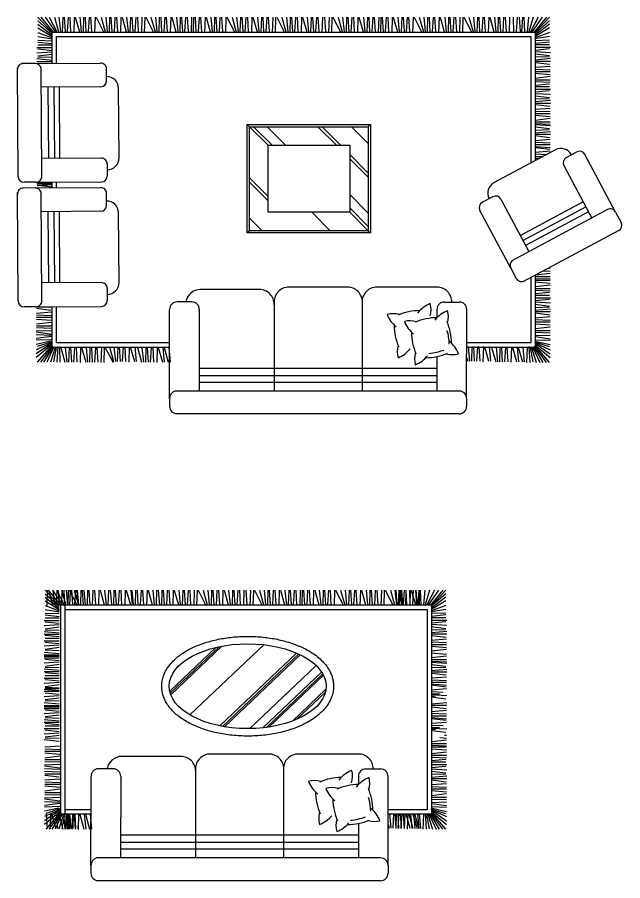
# Model space of a CAD drawing. Extents: x -42728 to 99010, y -18674 to 47645.
# Drawn here: x -24095 to -20020, y -18584 to -12769 of the extents above; entities that cross this region are included whole.
import ezdxf

# ---------------------------------------------------------------- set-up
doc = ezdxf.new("R2010")
doc.units = 0
doc.header["$LTSCALE"] = 100
doc.header["$MEASUREMENT"] = 0
doc.layers.get('0').update_dxf_attribs({"linetype": 'CONTINUOUS'})
doc.layers.add('005', color=30, linetype='CONTINUOUS')
doc.layers.add('01', color=3, linetype='CONTINUOUS')

# ---------------------------------------------------------------- blocks, each defined once
blk = doc.blocks.new('A$C10DB3E76')
at = {"color": 3}
for p, q in [((5.1, 1599.4), (0, 2330.2)), ((119.7, 2360.1), (39.7, 2359.6)), ((119.7, 2360.1), (559.8, 2362.9)), ((165.1, 1600.4), (160, 2331.2)), ((600.6, 2243.1), (600.1, 2323.1)), ((560.8, 2202.9), (160.8, 2200.4)), ((211.3, 1720.7), (207.8, 2200.7)), ((245.5, 2200.9), (249, 1720.9)), ((286.6, 1721.2), (283.1, 2201.2)), ((684.4, 1724.1), (680.9, 2195.6)), ((1562.2, 1933.7), (1547.2, 1948.7)), ((2362.2, 1933.7), (2377.2, 1948.7)), ((3621.8, 1778), (3205.9, 1555.7)), ((3695.1, 1726.3), (3765.7, 1763.9)), ((4026.7, 1359.1), (3819.8, 1747.4)), ((564.3, 1722.9), (164.3, 1720.4)), ((1562.2, 1728.2), (1563.3, 1728.2)), ((604.5, 1683.2), (605.1, 1603.2)), ((3678.6, 1672.2), (3866.7, 1319.1)), ((119.7, 1521.4), (39.7, 1520.9)), ((125.3, 1560.2), (45.3, 1559.6)), ((119.7, 1521.4), (559.8, 1524.2)), ((125.3, 1560.2), (565.3, 1562.9)), ((131, 1548.8), (233.4, 1548.8)), ((133.6, 1538.7), (236, 1544.9)), ((134.5, 1555.8), (230.7, 1555.8)), ((137.2, 1539.5), (233.4, 1530.2)), ((5.1, 760.7), (0, 1491.4)), ((165.1, 761.7), (160, 1492.5)), ((600.6, 1404.4), (600.1, 1484.4)), ((1563.3, 1233.7), (1563.3, 1478.2)), ((3201.1, 1462.6), (3130.5, 1424.9)), ((3255.2, 1446.1), (3443.3, 1093)), ((3809.2, 1427.1), (3385.8, 1201)), ((560.8, 1364.2), (160.8, 1361.7)), ((211.3, 882), (207.8, 1362)), ((245.5, 1362.2), (249, 882.2)), ((286.6, 882.5), (283.1, 1362.4)), ((684.4, 885.4), (680.9, 1356.9)), ((1562.2, 1353.2), (1563.3, 1353.2)), ((3321, 982.4), (3114, 1370.8)), ((3972.6, 1375.6), (3327.9, 1031.5)), ((3403.5, 1167.7), (3826.9, 1393.9)), ((3844.6, 1360.7), (3421.2, 1134.5)), ((4026.7, 1359.1), (4064.4, 1288.5)), ((1562.2, 1233.7), (1547.2, 1218.7)), ((2362.2, 1233.7), (2377.2, 1218.7)), ((4047.9, 1234.4), (3403.2, 890.3)), ((3321, 982.4), (3358.6, 911.8)), ((564.3, 884.2), (164.3, 881.7)), ((604.5, 844.4), (605.1, 764.4)), ((1629.4, 837.2), (1232.4, 837.3)), ((2222.5, 853.4), (1828, 853.5)), ((2824.1, 853.5), (2416.5, 853.3)), ((2321.2, 769.7), (2320.7, 153.5)), ((125.3, 721.4), (45.3, 720.9)), ((125.3, 721.4), (565.3, 724.2)), ((1024.2, 103.6), (1024.6, 703.7)), ((1174.6, 753.6), (1074.6, 753.6)), ((1224.6, 703.5), (1224.2, 153.5)), ((1728, 753.5), (1727.6, 153.4)), ((2824.6, 703.3), (2824.5, 647.5)), ((2874.6, 753.3), (2974.6, 753.2)), ((3024.2, 103.2), (3024.6, 703.2)), ((2824.4, 386), (2824.2, 153.3)), ((2824.3, 306.3), (1224.3, 306.4)), ((1224.3, 259.4), (2824.3, 259.2)), ((2824.2, 212.2), (1224.2, 212.3)), ((2974.2, 153.3), (1060.7, 153.7)), ((1024.2, 103.6), (1024.1, 51)), ((3024.2, 103.2), (3024.1, 50)), ((2974.1, 0), (1060.6, 0.4))]:
    blk.add_line(p, q, dxfattribs=at)
for points in [[(233.9, 2360.8), (233.9, 2571.5), (3485.9, 2571.5), (3485.9, 1705.4)], [(263.9, 2361), (263.9, 2541.5), (3455.9, 2541.5), (3455.9, 1689.4)], [(233.9, 1522.1), (233.9, 1560.8)], [(263.9, 1522.3), (263.9, 1561)], [(3485.9, 934.5), (3485.9, 447.4), (3024.4, 447.4)], [(3455.9, 918.5), (3455.9, 477.4), (3024.4, 477.4)], [(1024.4, 447.4), (233.9, 447.4), (233.9, 722.1)], [(1024.4, 477.4), (263.9, 477.4), (263.9, 722.3)]]:
    blk.add_lwpolyline(points, dxfattribs=at)
for points in [[(1547.2, 1218.7), (1547.2, 1948.7), (2377.2, 1948.7), (2377.2, 1218.7)], [(1687.2, 1358.7), (1687.2, 1808.7), (2237.2, 1808.7), (2237.2, 1358.7)]]:
    blk.add_lwpolyline(points, close=True, dxfattribs=at)
for centre, radius, start, end in [((40, 2319.6), 40, 90.3615, 183.75206), ((118, 2315.3), 44.9, 20.80289, 87.79235), ((560.1, 2322.9), 40, 0.35392, 90.35392), ((601, 2192.5), 80, 0.39184, 90.39184), ((560.6, 2242.9), 40, 270.35392, 0.35392), ((3659.4, 1707.4), 80, 28.08331, 118.08331), ((3784.5, 1728.6), 40, 28.04538, 118.04538), ((564.5, 1682.9), 40, 0.35392, 90.35392), ((604.4, 1723.5), 80, 270.39184, 0.39184), ((3713.9, 1691), 40, 118.04538, 208.04538), ((45.1, 1599.6), 40, 180.38815, 270.3615), ((125.1, 1600.2), 40, 270.3615, 0.38808), ((565.1, 1602.9), 40, 270.35392, 0.35392), ((40, 1480.9), 40, 90.3615, 183.75206), ((118, 1476.5), 44.9, 20.80289, 87.79235), ((560.1, 1484.2), 40, 0.35392, 90.35392), ((3245.8, 1486.4), 80, 118.08331, 208.08331), ((3219.9, 1427.3), 40, 28.04538, 118.04538), ((560.6, 1404.2), 40, 270.35392, 0.35392), ((601, 1353.7), 80, 0.39184, 90.39184), ((3149.3, 1389.6), 40, 118.04538, 208.04538), ((3991.4, 1340.3), 40, 28.05297, 118.07955), ((4029.1, 1269.7), 40, 298.07961, 28.05297), ((3361.5, 1001.7), 44.9, 138.49435, 205.48382), ((564.5, 844.2), 40, 0.35392, 90.35392), ((604.4, 884.8), 80, 270.39184, 0.39184), ((3393.9, 930.6), 40, 208.05297, 301.44352), ((1232.3, 737.3), 100, 89.98918, 170.60872), ((1629.3, 737.2), 100, 359.98918, 89.98918), ((1828, 753.5), 100, 89.98918, 179.98918), ((2222.5, 753.4), 100, 359.98918, 89.98918), ((2419.8, 753.4), 100, 89.98918, 179.98918), ((2824.1, 753.5), 100, 359.98918, 89.98918), ((45.1, 760.9), 40, 180.38815, 270.3615), ((565.1, 764.2), 40, 270.35392, 0.35392), ((1074.6, 703.6), 50, 89.95125, 179.95125), ((1174.6, 703.6), 50, 359.95125, 89.95125), ((2852.2, 555.8), 200.3, 111.21146, 142.25523), ((2629.9, 702.8), 155, 344.03175, 14.83432), ((2874.6, 703.3), 50, 89.95125, 179.95125), ((2974.6, 703.2), 50, 359.95125, 89.95125), ((2528.5, 519.3), 155, 74.03175, 104.83432), ((2675.6, 741.6), 200.3, 201.21146, 231.31209), ((2711.4, 317.3), 378, 90.43854, 113.23385), ((2827.8, 269.9), 378, 90.43854, 113.23385), ((2968.7, 508.3), 200.3, 111.21146, 142.25523), ((2746.4, 655.4), 155, 344.03175, 14.83432), ((2914, 600.8), 378, 180.43854, 203.23385), ((2645, 471.9), 155, 74.03175, 104.83432), ((2792, 694.2), 200.3, 201.21146, 231.31209), ((2544.4, 472.5), 378, 0.43854, 23.23385), ((3030.5, 553.4), 378, 180.43854, 203.23385), ((2541.4, 459), 366, 1.6564, 16.16629), ((2782.8, 331.7), 200.3, 21.21146, 51.58042), ((2712, 417.9), 155, 164.03175, 194.83432), ((2489.7, 565), 200.3, 291.21146, 320.61344), ((2828.5, 370.5), 155, 164.03175, 194.83432), ((2747, 756), 378, 270.43854, 293.23385), ((2741.3, 772.2), 366, 274.54964, 290.80836), ((2606.2, 517.6), 200.3, 291.21146, 320.61344), ((2929.9, 554), 155, 254.03175, 284.83432), ((1080.2, 101), 56.1, 110.40022, 177.38969), ((2974.2, 103.3), 50, 359.95884, 89.98541), ((1074.1, 51), 50, 179.95884, 273.34939), ((2974.1, 50), 50, 269.99294, 0.01951)]:
    blk.add_arc(centre, radius, start, end, dxfattribs=at)
at = {"layer": '005', "color": 8}
for p, q in [((137.2, 2671.2), (233.4, 2569)), ((137.2, 2646.4), (233.4, 2562.8)), ((137.2, 2624.7), (233.4, 2550.4)), ((158.9, 2671.2), (242.7, 2569)), ((186.8, 2671.2), (258.2, 2569)), ((214.8, 2671.2), (267.5, 2569)), ((248.9, 2671.2), (276.8, 2572.1)), ((279.9, 2671.2), (289.2, 2572.1)), ((304.8, 2572.1), (307.9, 2671.2)), ((323.4, 2572.1), (317.2, 2671.2)), ((342, 2671.2), (335.8, 2572.1)), ((360.6, 2572.1), (354.4, 2671.2)), ((382.3, 2671.2), (379.2, 2569)), ((389.5, 2671.2), (417.4, 2572.1)), ((420.5, 2671.2), (429.8, 2572.1)), ((445.3, 2572.1), (448.4, 2671.2)), ((463.9, 2572.1), (457.7, 2671.2)), ((482.6, 2671.2), (476.3, 2572.1)), ((501.2, 2572.1), (495, 2671.2)), ((522.9, 2671.2), (519.8, 2569)), ((529.7, 2671.2), (582.5, 2569)), ((563.9, 2671.2), (591.8, 2572.1)), ((594.9, 2671.2), (604.2, 2572.1)), ((619.7, 2572.1), (622.8, 2671.2)), ((638.4, 2572.1), (632.2, 2671.2)), ((657, 2671.2), (650.8, 2572.1)), ((675.6, 2572.1), (669.4, 2671.2)), ((697.3, 2671.2), (694.2, 2569)), ((704.4, 2671.2), (732.4, 2572.1)), ((735.5, 2671.2), (744.8, 2572.1)), ((760.3, 2572.1), (763.4, 2671.2)), ((778.9, 2572.1), (772.7, 2671.2)), ((797.5, 2671.2), (791.3, 2572.1)), ((816.2, 2572.1), (810, 2671.2)), ((837.9, 2671.2), (834.8, 2569)), ((857.6, 2671.2), (854.5, 2569)), ((864.4, 2671.2), (917.2, 2569)), ((898.5, 2671.2), (926.5, 2572.1)), ((929.6, 2671.2), (938.9, 2572.1)), ((954.4, 2572.1), (957.5, 2671.2)), ((973, 2572.1), (966.8, 2671.2)), ((991.7, 2671.2), (985.4, 2572.1)), ((1010.3, 2572.1), (1004.1, 2671.2)), ((1032, 2671.2), (1028.9, 2569)), ((1039.1, 2671.2), (1067, 2572.1)), ((1070.1, 2671.2), (1079.5, 2572.1)), ((1095, 2572.1), (1098.1, 2671.2)), ((1113.6, 2572.1), (1107.4, 2671.2)), ((1132.2, 2671.2), (1126, 2572.1)), ((1150.8, 2572.1), (1144.6, 2671.2)), ((1172.6, 2671.2), (1169.5, 2569)), ((1185.7, 2572.1), (1188.8, 2671.2)), ((1204.3, 2572.1), (1198.1, 2671.2)), ((1223, 2671.2), (1216.8, 2572.1)), ((1241.6, 2572.1), (1235.4, 2671.2)), ((1263.3, 2671.2), (1260.2, 2569)), ((1270.4, 2671.2), (1298.4, 2572.1)), ((1301.5, 2671.2), (1310.8, 2572.1)), ((1326.3, 2572.1), (1329.4, 2671.2)), ((1344.9, 2572.1), (1338.7, 2671.2)), ((1363.5, 2671.2), (1357.3, 2572.1)), ((1382.2, 2572.1), (1375.9, 2671.2)), ((1403.9, 2671.2), (1400.8, 2569)), ((1410.7, 2671.2), (1463.5, 2569)), ((1444.9, 2671.2), (1472.8, 2572.1)), ((1475.9, 2671.2), (1485.2, 2572.1)), ((1500.7, 2572.1), (1503.8, 2671.2)), ((1519.3, 2572.1), (1513.1, 2671.2)), ((1538, 2671.2), (1531.7, 2572.1)), ((1556.6, 2572.1), (1550.4, 2671.2)), ((1578.3, 2671.2), (1575.2, 2569)), ((1585.4, 2671.2), (1613.3, 2572.1)), ((1616.4, 2671.2), (1625.8, 2572.1)), ((1641.3, 2572.1), (1644.4, 2671.2)), ((1659.9, 2572.1), (1653.7, 2671.2)), ((1678.5, 2671.2), (1672.3, 2572.1)), ((1697.1, 2572.1), (1690.9, 2671.2)), ((1718.9, 2671.2), (1715.8, 2569)), ((1738.5, 2671.2), (1735.4, 2569)), ((1745.4, 2671.2), (1798.1, 2569)), ((1779.5, 2671.2), (1807.5, 2572.1)), ((1810.6, 2671.2), (1819.9, 2572.1)), ((1835.4, 2572.1), (1838.5, 2671.2)), ((1854, 2572.1), (1847.8, 2671.2)), ((1872.6, 2671.2), (1866.4, 2572.1)), ((1891.2, 2572.1), (1885, 2671.2)), ((1913, 2671.2), (1909.9, 2569)), ((1920.1, 2671.2), (1948, 2572.1)), ((1951.1, 2671.2), (1960.4, 2572.1)), ((1975.9, 2572.1), (1979, 2671.2)), ((1994.6, 2572.1), (1988.4, 2671.2)), ((2013.2, 2671.2), (2007, 2572.1)), ((2031.8, 2572.1), (2025.6, 2671.2)), ((2053.5, 2671.2), (2050.4, 2569)), ((2076.1, 2572.1), (2069.9, 2671.2)), ((2097.8, 2671.2), (2094.7, 2569)), ((2117.5, 2671.2), (2114.4, 2569)), ((2124.4, 2671.2), (2177.1, 2569)), ((2158.5, 2671.2), (2186.4, 2572.1)), ((2189.5, 2671.2), (2198.8, 2572.1)), ((2214.4, 2572.1), (2217.5, 2671.2)), ((2233, 2572.1), (2226.8, 2671.2)), ((2251.6, 2671.2), (2245.4, 2572.1)), ((2270.2, 2572.1), (2264, 2671.2)), ((2291.9, 2671.2), (2288.8, 2569)), ((2299, 2671.2), (2327, 2572.1)), ((2330.1, 2671.2), (2339.4, 2572.1)), ((2354.9, 2572.1), (2358, 2671.2)), ((2373.5, 2572.1), (2367.3, 2671.2)), ((2392.2, 2671.2), (2385.9, 2572.1)), ((2410.8, 2572.1), (2404.6, 2671.2)), ((2432.5, 2671.2), (2429.4, 2569)), ((2445.7, 2572.1), (2448.8, 2671.2)), ((2464.3, 2572.1), (2458.1, 2671.2)), ((2482.9, 2671.2), (2476.7, 2572.1)), ((2501.5, 2572.1), (2495.3, 2671.2)), ((2523.3, 2671.2), (2520.2, 2569)), ((2530.4, 2671.2), (2558.3, 2572.1)), ((2561.4, 2671.2), (2570.7, 2572.1)), ((2586.2, 2572.1), (2589.3, 2671.2)), ((2604.9, 2572.1), (2598.6, 2671.2)), ((2623.5, 2671.2), (2617.3, 2572.1)), ((2642.1, 2572.1), (2635.9, 2671.2)), ((2663.8, 2671.2), (2660.7, 2569)), ((2670.7, 2671.2), (2723.4, 2569)), ((2704.8, 2671.2), (2732.7, 2572.1)), ((2735.8, 2671.2), (2745.1, 2572.1)), ((2760.7, 2572.1), (2763.8, 2671.2)), ((2779.3, 2572.1), (2773.1, 2671.2)), ((2797.9, 2671.2), (2791.7, 2572.1)), ((2816.5, 2572.1), (2810.3, 2671.2)), ((2838.2, 2671.2), (2835.1, 2569)), ((2845.4, 2671.2), (2873.3, 2572.1)), ((2876.4, 2671.2), (2885.7, 2572.1)), ((2901.2, 2572.1), (2904.3, 2671.2)), ((2919.8, 2572.1), (2913.6, 2671.2)), ((2938.5, 2671.2), (2932.2, 2572.1)), ((2957.1, 2572.1), (2950.9, 2671.2)), ((2978.8, 2671.2), (2975.7, 2569)), ((2998.5, 2671.2), (2995.4, 2569)), ((3005.3, 2671.2), (3058.1, 2569)), ((3039.5, 2671.2), (3067.4, 2572.1)), ((3070.5, 2671.2), (3079.8, 2572.1)), ((3095.3, 2572.1), (3098.4, 2671.2)), ((3113.9, 2572.1), (3107.7, 2671.2)), ((3132.6, 2671.2), (3126.4, 2572.1)), ((3151.2, 2572.1), (3145, 2671.2)), ((3172.9, 2671.2), (3169.8, 2569)), ((3180, 2671.2), (3208, 2572.1)), ((3211.1, 2671.2), (3220.4, 2572.1)), ((3235.9, 2572.1), (3239, 2671.2)), ((3254.5, 2572.1), (3248.3, 2671.2)), ((3273.1, 2671.2), (3266.9, 2572.1)), ((3291.7, 2572.1), (3285.5, 2671.2)), ((3313.5, 2671.2), (3310.4, 2569)), ((3337.4, 2671.2), (3340.5, 2569)), ((3359.2, 2572.1), (3365.4, 2671.2)), ((3377.8, 2671.2), (3384, 2572.1)), ((3396.4, 2572.1), (3402.6, 2671.2)), ((3415, 2572.1), (3411.9, 2671.2)), ((3439.8, 2671.2), (3430.5, 2572.1)), ((3470.9, 2671.2), (3443, 2572.1)), ((3505, 2671.2), (3452.3, 2569)), ((3533, 2671.2), (3461.6, 2569)), ((3560.9, 2671.2), (3477.1, 2569)), ((3582.6, 2671.2), (3486.4, 2569)), ((3582.6, 2646.4), (3486.4, 2562.8)), ((3582.6, 2624.7), (3486.4, 2550.4)), ((137.2, 2600), (233.4, 2541.1)), ((137.2, 2569), (233.4, 2531.8)), ((3582.6, 2600), (3486.4, 2541.1)), ((3582.6, 2569), (3486.4, 2531.8)), ((137.2, 2541.1), (233.4, 2525.6)), ((137.2, 2516.3), (233.4, 2513.2)), ((137.2, 2503.9), (233.4, 2494.6)), ((3582.6, 2541.1), (3486.4, 2525.6)), ((3582.6, 2516.3), (3486.4, 2513.2)), ((3582.6, 2503.9), (3486.4, 2494.6)), ((131, 2466.8), (233.4, 2466.8)), ((137.2, 2485.4), (233.4, 2485.4)), ((137.2, 2457.5), (233.4, 2448.2)), ((3582.6, 2485.4), (3486.4, 2485.4)), ((3588.8, 2466.8), (3486.4, 2466.8)), ((3582.6, 2457.5), (3486.4, 2448.2)), ((131, 2432.7), (233.4, 2438.9)), ((131, 2392.4), (233.4, 2383.1)), ((137.2, 2411), (233.4, 2423.4)), ((137.2, 2404.8), (233.4, 2401.7)), ((3588.8, 2432.7), (3486.4, 2438.9)), ((3582.6, 2411), (3486.4, 2423.4)), ((3582.6, 2404.8), (3486.4, 2401.7)), ((3588.8, 2392.4), (3486.4, 2383.1)), ((131, 2373.8), (233.4, 2373.8)), ((3588.8, 2373.8), (3486.4, 2373.8)), ((3486.4, 2366.6), (3583.4, 2354.5)), ((3486.4, 2334.3), (3587.4, 2342.4)), ((3486.4, 2322.2), (3587.4, 2318.2)), ((3486.4, 2306.1), (3587.4, 2306.1)), ((3486.4, 2294), (3587.4, 2285.9)), ((3486.4, 2261.7), (3587.4, 2273.8)), ((3486.4, 2249.6), (3587.4, 2249.6)), ((3486.4, 2237.5), (3587.4, 2233.4)), ((3582.6, 2221.5), (3486.4, 2212.2)), ((3582.6, 2202.9), (3486.4, 2202.9)), ((3588.8, 2184.3), (3486.4, 2184.3)), ((3582.6, 2175), (3486.4, 2165.7)), ((3588.8, 2150.2), (3486.4, 2156.4)), ((3582.6, 2128.5), (3486.4, 2140.9)), ((3582.6, 2122.3), (3486.4, 2119.2)), ((3588.8, 2110), (3486.4, 2100.7)), ((3588.8, 2091.4), (3486.4, 2091.4)), ((3486.4, 2084.1), (3583.4, 2072)), ((3486.4, 2051.8), (3587.4, 2059.9)), ((3486.4, 2039.7), (3587.4, 2035.7)), ((3486.4, 2023.6), (3587.4, 2023.6)), ((3486.4, 2011.5), (3587.4, 2003.4)), ((3486.4, 1979.2), (3587.4, 1991.3)), ((1562.2, 1933.7), (1687.2, 1808.7)), ((1590.4, 1933.7), (1715.4, 1808.7)), ((1680.5, 1933.7), (1805.5, 1808.7)), ((2022.3, 1933.7), (2147.3, 1808.7)), ((2050.6, 1933.7), (2175.6, 1808.7)), ((2249.9, 1933.7), (2362.2, 1821.4)), ((3486.4, 1967.1), (3587.4, 1967.1)), ((3486.4, 1955), (3587.4, 1950.9)), ((3588.8, 1940.4), (3486.4, 1946.6)), ((3582.6, 1918.7), (3486.4, 1931.1)), ((3582.6, 1912.5), (3486.4, 1909.4)), ((3588.8, 1900.1), (3486.4, 1890.8)), ((3588.8, 1881.5), (3486.4, 1881.5)), ((3486.4, 1874.3), (3583.4, 1862.2)), ((3486.4, 1842), (3587.4, 1850.1)), ((3486.4, 1829.9), (3587.4, 1825.9)), ((3486.4, 1813.7), (3587.4, 1813.7)), ((2237.2, 1747.1), (2362.2, 1622.1)), ((3486.4, 1801.6), (3587.4, 1793.6)), ((3486.4, 1794.9), (3583.4, 1782.8)), ((3486.4, 1762.6), (3587.4, 1770.7)), ((3486.4, 1750.5), (3564.5, 1747.4)), ((2237.2, 1718.8), (2362.2, 1593.8)), ((3486.4, 1734.4), (3540.1, 1734.4)), ((3486.4, 1722.3), (3513.4, 1720.1)), ((1562.2, 1589), (1687.2, 1464)), ((1562.2, 1560.8), (1687.2, 1435.8)), ((2237.2, 1477), (2362.2, 1352)), ((1981.2, 1358.7), (2106.2, 1233.7)), ((2237.2, 1387), (2362.2, 1262)), ((2237.2, 1358.7), (2362.2, 1233.7)), ((1562.2, 1319), (1647.4, 1233.7)), ((3490.9, 937.2), (3587.4, 948.7)), ((3542.1, 964.4), (3587.4, 960.8)), ((3573.1, 981), (3587.4, 981)), ((3486.4, 924.5), (3587.4, 924.5)), ((3486.4, 912.4), (3587.4, 908.4)), ((3486.4, 901.3), (3587.4, 901.3)), ((3486.4, 889.2), (3587.4, 881.1)), ((3486.4, 856.9), (3587.4, 869)), ((3486.4, 844.8), (3587.4, 844.8)), ((3486.4, 832.7), (3587.4, 828.7)), ((3582.6, 816.7), (3486.4, 807.4)), ((3582.6, 798.1), (3486.4, 798.1)), ((3588.8, 779.5), (3486.4, 779.5)), ((3582.6, 770.2), (3486.4, 760.9)), ((128.4, 710.8), (225.5, 698.7)), ((230.9, 718), (128.5, 718)), ((3588.8, 745.5), (3486.4, 751.7)), ((3582.6, 723.8), (3486.4, 736.2)), ((3582.6, 717.6), (3486.4, 714.5)), ((3588.8, 705.2), (3486.4, 695.9)), ((128.4, 678.5), (229.5, 686.6)), ((128.4, 666.4), (229.5, 662.4)), ((128.4, 650.3), (229.5, 650.3)), ((3588.8, 686.6), (3486.4, 686.6)), ((3486.4, 679.4), (3583.4, 667.2)), ((3486.4, 647.1), (3587.4, 655.1)), ((128.4, 638.2), (229.5, 630.1)), ((128.4, 605.9), (229.5, 618)), ((128.4, 593.8), (229.5, 593.8)), ((128.4, 581.7), (229.5, 577.6)), ((3486.4, 635), (3587.4, 630.9)), ((3486.4, 618.8), (3587.4, 618.8)), ((3486.4, 606.7), (3587.4, 598.6)), ((3486.4, 574.4), (3587.4, 586.5)), ((126.6, 558.9), (229.4, 562.4)), ((126.6, 551.8), (229.4, 537.6)), ((229.6, 527.8), (126.8, 531.3)), ((3484.5, 527.4), (3587.3, 531)), ((3486.4, 562.3), (3587.4, 562.3)), ((3486.4, 550.2), (3587.4, 546.2)), ((229.6, 520.7), (126.8, 506.6)), ((229.6, 499.5), (126.8, 496)), ((222.5, 488.9), (126.8, 467.7)), ((229.6, 478.3), (126.8, 432.3)), ((229.6, 474.7), (126.8, 404)), ((233.1, 485.4), (133.9, 453.5)), ((3480.9, 485), (3580.2, 453.2)), ((3484.5, 520.4), (3587.3, 506.2)), ((3484.5, 499.1), (3587.3, 495.6)), ((3484.5, 477.9), (3587.3, 431.9)), ((3484.5, 474.4), (3587.3, 403.6)), ((3491.6, 488.5), (3587.3, 467.3)), ((229.6, 464.1), (126.8, 379.2)), ((229.6, 457.1), (133.9, 347.4)), ((229.6, 446.5), (155.1, 347.4)), ((240.2, 453.5), (176.4, 347.4)), ((243.7, 446.5), (197.7, 347.4)), ((254.4, 446.5), (222.5, 347.4)), ((261.5, 446.5), (243.7, 350.9)), ((272.1, 453.5), (265, 347.4)), ((282.7, 446.5), (286.3, 347.4)), ((291.5, 447.3), (319.4, 348.2)), ((322.5, 447.3), (331.9, 348.2)), ((347.4, 348.2), (350.5, 447.3)), ((366, 348.2), (359.8, 447.3)), ((384.6, 447.3), (378.4, 348.2)), ((403.2, 348.2), (397, 447.3)), ((425, 447.3), (421.9, 345.1)), ((432.1, 447.3), (460, 348.2)), ((463.1, 447.3), (472.4, 348.2)), ((487.9, 348.2), (491, 447.3)), ((506.6, 348.2), (500.3, 447.3)), ((525.2, 447.3), (519, 348.2)), ((543.8, 348.2), (537.6, 447.3)), ((565.5, 447.3), (562.4, 345.1)), ((585.2, 447.3), (582.1, 345.1)), ((592, 447.3), (644.8, 345.1)), ((619.1, 450.8), (647, 351.7)), ((650.1, 450.8), (659.4, 351.7)), ((674.9, 351.7), (678, 450.8)), ((693.5, 351.7), (687.3, 450.8)), ((712.2, 450.8), (706, 351.7)), ((730.8, 351.7), (724.6, 450.8)), ((752.5, 450.8), (749.4, 348.6)), ((759.6, 450.8), (787.6, 351.7)), ((790.7, 450.8), (800, 351.7)), ((807.8, 447.3), (835.7, 348.2)), ((838.8, 447.3), (848.2, 348.2)), ((863.7, 348.2), (866.8, 447.3)), ((882.3, 348.2), (876.1, 447.3)), ((900.9, 447.3), (894.7, 348.2)), ((919.5, 348.2), (913.3, 447.3)), ((941.3, 447.3), (938.2, 345.1)), ((948.4, 447.3), (976.3, 348.2)), ((979.4, 447.3), (988.7, 348.2)), ((987.5, 447.3), (1015.5, 348.2)), ((1018.6, 447.3), (1027.9, 348.2)), ((3034.3, 453.5), (3043.6, 354.4)), ((3059.1, 354.4), (3062.2, 453.5)), ((3077.7, 354.4), (3071.5, 453.5)), ((3096.3, 453.5), (3090.1, 354.4)), ((3115, 354.4), (3108.7, 453.5)), ((3136.7, 453.5), (3133.6, 351.3)), ((3143.8, 453.5), (3171.7, 354.4)), ((3174.8, 453.5), (3184.1, 354.4)), ((3192, 450), (3219.9, 350.8)), ((3223, 450), (3232.3, 350.8)), ((3247.8, 350.8), (3250.9, 450)), ((3266.5, 350.8), (3260.3, 450)), ((3285.1, 450), (3278.9, 350.8)), ((3303.7, 350.8), (3297.5, 450)), ((3325.4, 450), (3322.3, 347.7)), ((3332.5, 450), (3360.5, 350.8)), ((3363.6, 450), (3372.9, 350.8)), ((3371.7, 450), (3399.6, 350.8)), ((3402.7, 450), (3412.1, 350.8)), ((3431.3, 446.1), (3427.8, 347)), ((3442, 453.2), (3449.1, 347)), ((3452.6, 446.1), (3470.3, 350.6)), ((3459.7, 446.1), (3491.6, 347)), ((3470.3, 446.1), (3516.4, 347)), ((3473.9, 453.2), (3537.7, 347)), ((3484.5, 463.8), (3587.3, 378.9)), ((3484.5, 456.7), (3580.2, 347)), ((3484.5, 446.1), (3558.9, 347)), ((3024.3, 378.6), (3031.2, 354.4))]:
    blk.add_line(p, q, dxfattribs=at)
blk.add_lwpolyline([(1562.2, 1233.7), (1562.2, 1933.7), (2362.2, 1933.7), (2362.2, 1233.7)], close=True, dxfattribs=at)
blk.add_arc((125.1, 761.4), 40, 270.3615, 0.38808, dxfattribs=at)
blk = doc.blocks.new('A$C08225D25')
at = {"layer": '01', "color": 8}
for p, q in [((6.2, 1957), (102.4, 1854.8)), ((6.2, 1932.2), (102.4, 1848.6)), ((21.6, 1957), (18.5, 1854.8)), ((27.9, 1957), (111.7, 1854.8)), ((28.7, 1957), (56.7, 1857.9)), ((55.9, 1957), (127.2, 1854.8)), ((59.8, 1957), (69.1, 1857.9)), ((83.8, 1957), (136.6, 1854.8)), ((84.6, 1857.9), (87.7, 1957)), ((103.2, 1857.9), (97, 1957)), ((121.8, 1957), (115.6, 1857.9)), ((117.9, 1957), (145.9, 1857.9)), ((140.5, 1857.9), (134.3, 1957)), ((149, 1957), (158.3, 1857.9)), ((162.2, 1957), (159.1, 1854.8)), ((169, 1957), (221.8, 1854.8)), ((173.8, 1857.9), (176.9, 1957)), ((192.4, 1857.9), (186.2, 1957)), ((203.2, 1957), (231.1, 1857.9)), ((211, 1957), (204.8, 1857.9)), ((222, 1957), (231.3, 1857.9)), ((229.7, 1857.9), (223.5, 1957)), ((246.8, 1857.9), (249.9, 1957)), ((265.5, 1857.9), (259.2, 1957)), ((267, 1957), (276.3, 1857.9)), ((291.8, 1857.9), (294.9, 1957)), ((310.5, 1857.9), (304.3, 1957)), ((329.1, 1957), (322.9, 1857.9)), ((347.7, 1857.9), (341.5, 1957)), ((369.4, 1957), (366.3, 1854.8)), ((376.5, 1957), (404.5, 1857.9)), ((407.6, 1957), (416.9, 1857.9)), ((432.4, 1857.9), (435.5, 1957)), ((443.7, 1957), (453, 1857.9)), ((468.6, 1857.9), (471.7, 1957)), ((487.2, 1857.9), (481, 1957)), ((505.8, 1957), (499.6, 1857.9)), ((524.4, 1857.9), (518.2, 1957)), ((546.1, 1957), (543, 1854.8)), ((553.3, 1957), (581.2, 1857.9)), ((584.3, 1957), (593.6, 1857.9)), ((590.4, 1957), (599.7, 1857.9)), ((615.3, 1857.9), (618.4, 1957)), ((633.9, 1857.9), (627.7, 1957)), ((652.5, 1957), (646.3, 1857.9)), ((671.1, 1857.9), (664.9, 1957)), ((692.8, 1957), (689.7, 1854.8)), ((700, 1957), (727.9, 1857.9)), ((731, 1957), (740.3, 1857.9)), ((755.8, 1857.9), (758.9, 1957)), ((767.1, 1957), (776.5, 1857.9)), ((792, 1857.9), (795.1, 1957)), ((810.6, 1857.9), (804.4, 1957)), ((829.2, 1957), (823, 1857.9)), ((847.8, 1857.9), (841.6, 1957)), ((869.6, 1957), (866.5, 1854.8)), ((876.7, 1957), (904.6, 1857.9)), ((907.7, 1957), (917, 1857.9)), ((932.5, 1857.9), (935.6, 1957)), ((951.2, 1857.9), (944.9, 1957)), ((969.8, 1957), (963.6, 1857.9)), ((988.4, 1857.9), (982.2, 1957)), ((1010.1, 1957), (1007, 1854.8)), ((1029.8, 1957), (1026.7, 1854.8)), ((1036.6, 1957), (1089.4, 1854.8)), ((1070.8, 1957), (1098.7, 1857.9)), ((1101.8, 1957), (1111.1, 1857.9)), ((1126.6, 1857.9), (1129.8, 1957)), ((1145.3, 1857.9), (1139.1, 1957)), ((1163.9, 1957), (1157.7, 1857.9)), ((1182.5, 1857.9), (1176.3, 1957)), ((1204.2, 1957), (1201.1, 1854.8)), ((1211.3, 1957), (1239.3, 1857.9)), ((1242.4, 1957), (1251.7, 1857.9)), ((1267.2, 1857.9), (1270.3, 1957)), ((1285.8, 1857.9), (1279.6, 1957)), ((1304.4, 1957), (1298.2, 1857.9)), ((1323.1, 1857.9), (1316.9, 1957)), ((1344.8, 1957), (1341.7, 1854.8)), ((1367.4, 1857.9), (1361.2, 1957)), ((1389.1, 1957), (1386, 1854.8)), ((1408.8, 1957), (1405.7, 1854.8)), ((1415.6, 1957), (1468.4, 1854.8)), ((1449.8, 1957), (1477.7, 1857.9)), ((1480.8, 1957), (1490.1, 1857.9)), ((1505.6, 1857.9), (1508.7, 1957)), ((1524.2, 1857.9), (1518, 1957)), ((1542.9, 1957), (1536.6, 1857.9)), ((1561.5, 1857.9), (1555.3, 1957)), ((1583.2, 1957), (1580.1, 1854.8)), ((1590.3, 1957), (1618.2, 1857.9)), ((1621.3, 1957), (1630.7, 1857.9)), ((1646.2, 1857.9), (1649.3, 1957)), ((1664.8, 1857.9), (1658.6, 1957)), ((1683.4, 1957), (1677.2, 1857.9)), ((1702, 1857.9), (1695.8, 1957)), ((1723.8, 1957), (1720.7, 1854.8)), ((1736.9, 1857.9), (1740, 1957)), ((1755.6, 1857.9), (1749.3, 1957)), ((1774.2, 1957), (1768, 1857.9)), ((1792.8, 1857.9), (1786.6, 1957)), ((1814.5, 1957), (1811.4, 1854.8)), ((1821.6, 1957), (1849.6, 1857.9)), ((1852.7, 1957), (1862, 1857.9)), ((1877.5, 1857.9), (1880.6, 1957)), ((1896.1, 1857.9), (1889.9, 1957)), ((1914.7, 1957), (1908.5, 1857.9)), ((1933.4, 1857.9), (1927.1, 1957)), ((1955.1, 1957), (1952, 1854.8)), ((1961.9, 1957), (2014.7, 1854.8)), ((1996.1, 1957), (2024, 1857.9)), ((2027.1, 1957), (2036.4, 1857.9)), ((2051.9, 1857.9), (2055, 1957)), ((2070.5, 1857.9), (2064.3, 1957)), ((2089.2, 1957), (2083, 1857.9)), ((2107.8, 1857.9), (2101.6, 1957)), ((2129.5, 1957), (2126.4, 1854.8)), ((2136.6, 1957), (2164.5, 1857.9)), ((2167.6, 1957), (2177, 1857.9)), ((2192.5, 1857.9), (2195.6, 1957)), ((2211.1, 1857.9), (2204.9, 1957)), ((2229.7, 1957), (2223.5, 1857.9)), ((2248.3, 1857.9), (2242.1, 1957)), ((2270.1, 1957), (2267, 1854.8)), ((2289.8, 1957), (2286.6, 1854.8)), ((2296.6, 1957), (2349.3, 1854.8)), ((2330.7, 1957), (2358.7, 1857.9)), ((2361.8, 1957), (2371.1, 1857.9)), ((2376.8, 1857.9), (2370.6, 1957)), ((2386.6, 1857.9), (2389.7, 1957)), ((2395.5, 1957), (2389.2, 1857.9)), ((2405.2, 1857.9), (2399, 1957)), ((2414.1, 1857.9), (2407.9, 1957)), ((2423.8, 1957), (2417.6, 1857.9)), ((2435.8, 1957), (2432.7, 1854.8)), ((2442.5, 1857.9), (2436.2, 1957)), ((2459.8, 1957), (2462.9, 1854.8)), ((2464.2, 1957), (2461.1, 1854.8)), ((2471.3, 1957), (2499.2, 1857.9)), ((2481.5, 1857.9), (2487.7, 1957)), ((2500.1, 1957), (2506.3, 1857.9)), ((2502.3, 1957), (2511.6, 1857.9)), ((2518.7, 1857.9), (2524.9, 1957)), ((2527.1, 1857.9), (2530.3, 1957)), ((2537.3, 1857.9), (2534.2, 1957)), ((2562.2, 1957), (2552.9, 1857.9)), ((2593.2, 1957), (2565.3, 1857.9)), ((2627.3, 1957), (2574.6, 1854.8)), ((2655.3, 1957), (2583.9, 1854.8)), ((2683.2, 1957), (2599.4, 1854.8)), ((2704.9, 1957), (2608.7, 1854.8)), ((2704.9, 1932.2), (2608.7, 1848.6)), ((6.2, 1910.6), (102.4, 1836.2)), ((6.2, 1885.8), (102.4, 1826.9)), ((2704.9, 1910.6), (2608.7, 1836.2)), ((2704.9, 1885.8), (2608.7, 1826.9)), ((6.2, 1854.8), (102.4, 1817.6)), ((6.2, 1826.9), (102.4, 1811.4)), ((2704.9, 1854.8), (2608.7, 1817.6)), ((2704.9, 1826.9), (2608.7, 1811.4)), ((0, 1752.6), (102.4, 1752.6)), ((6.2, 1802.2), (102.4, 1799.1)), ((6.2, 1789.8), (102.4, 1780.5)), ((6.2, 1771.2), (102.4, 1771.2)), ((2704.9, 1802.2), (2608.7, 1799.1)), ((2704.9, 1789.8), (2608.7, 1780.5)), ((2704.9, 1771.2), (2608.7, 1771.2)), ((2711.1, 1752.6), (2608.7, 1752.6)), ((0, 1718.5), (102.4, 1724.7)), ((6.2, 1743.3), (102.4, 1734)), ((6.2, 1696.8), (102.4, 1709.2)), ((6.2, 1690.6), (102.4, 1687.5)), ((2704.9, 1743.3), (2608.7, 1734)), ((2711.1, 1718.5), (2608.7, 1724.7)), ((2704.9, 1696.8), (2608.7, 1709.2)), ((2704.9, 1690.6), (2608.7, 1687.5)), ((0, 1678.3), (102.4, 1669)), ((0, 1659.7), (102.4, 1659.7)), ((6.2, 1653.3), (102.4, 1644)), ((6.2, 1634.7), (102.4, 1634.7)), ((2711.1, 1678.3), (2608.7, 1669)), ((2711.1, 1659.7), (2608.7, 1659.7)), ((2608.7, 1652.4), (2705.7, 1640.3)), ((0, 1616.2), (102.4, 1616.2)), ((0, 1582.1), (102.4, 1588.3)), ((6.2, 1606.9), (102.4, 1597.6)), ((6.2, 1560.4), (102.4, 1572.8)), ((2608.7, 1620.1), (2709.8, 1628.2)), ((2608.7, 1608), (2709.8, 1604)), ((2608.7, 1591.9), (2709.8, 1591.9)), ((2608.7, 1579.8), (2709.8, 1571.7)), ((0, 1540), (102.4, 1530.8)), ((0, 1521.5), (102.4, 1521.5)), ((6.2, 1554.2), (102.4, 1551.1)), ((2608.7, 1547.5), (2709.8, 1559.6)), ((2608.7, 1535.1), (2709.8, 1527.1)), ((2608.7, 1502.9), (2709.8, 1515)), ((0, 1511.5), (102.4, 1511.5)), ((0, 1501.2), (102.4, 1501.2)), ((0, 1467.2), (102.4, 1473.4)), ((6.2, 1491.9), (102.4, 1482.7)), ((6.2, 1445.5), (102.4, 1457.9)), ((2608.7, 1490.7), (2709.8, 1490.7)), ((2608.7, 1478.6), (2709.8, 1474.6)), ((2711.1, 1464), (2608.7, 1470.2)), ((2704.9, 1442.4), (2608.7, 1454.7)), ((0, 1426.9), (102.4, 1417.6)), ((0, 1408.3), (102.4, 1408.3)), ((6.2, 1439.3), (102.4, 1436.2)), ((6.2, 1402), (102.4, 1392.7)), ((2704.9, 1436.2), (2608.7, 1433.1)), ((2711.1, 1423.8), (2608.7, 1414.5)), ((2711.1, 1405.2), (2608.7, 1405.2)), ((2608.7, 1397.9), (2705.7, 1385.8)), ((0, 1364.8), (102.4, 1364.8)), ((6.2, 1383.4), (102.4, 1383.4)), ((6.2, 1355.5), (102.4, 1346.2)), ((2608.7, 1365.6), (2709.8, 1373.7)), ((2608.7, 1353.5), (2709.8, 1349.5)), ((0, 1330.7), (102.4, 1336.9)), ((0, 1290.5), (102.4, 1281.2)), ((6.2, 1309), (102.4, 1321.4)), ((6.2, 1302.9), (102.4, 1299.8)), ((6.2, 1294.5), (102.4, 1294.5)), ((2608.7, 1337.4), (2709.8, 1337.4)), ((2608.7, 1325.3), (2709.8, 1317.2)), ((2608.7, 1318.5), (2705.7, 1306.4)), ((2608.7, 1286.3), (2709.8, 1294.3)), ((0, 1275.9), (102.4, 1275.9)), ((0, 1241.8), (102.4, 1248)), ((6.2, 1266.6), (102.4, 1257.3)), ((6.2, 1220.1), (102.4, 1232.5)), ((2608.7, 1274.2), (2686.8, 1271)), ((2608.7, 1258), (2662.4, 1258)), ((2711.1, 1245.7), (2608.7, 1251.9)), ((2608.7, 1245.9), (2635.7, 1243.7)), ((2704.9, 1224), (2608.7, 1236.4)), ((0, 1199.8), (102.4, 1190.5)), ((0, 1181.2), (102.4, 1181.2)), ((0, 1171.2), (102.4, 1171.2)), ((6.2, 1214), (102.4, 1210.9)), ((2711.1, 1197.9), (2608.7, 1188.6)), ((2711.1, 1179.3), (2608.7, 1179.3)), ((2608.7, 1172.1), (2705.7, 1160)), ((0, 1161), (102.4, 1161)), ((0, 1126.9), (102.4, 1133.1)), ((6.2, 1151.7), (102.4, 1142.4)), ((6.2, 1105.2), (102.4, 1117.6)), ((2608.7, 1139.8), (2709.8, 1147.9)), ((2608.7, 1127.7), (2709.8, 1123.7)), ((2608.7, 1111.5), (2709.8, 1111.5)), ((0, 1086.6), (102.4, 1077.4)), ((0, 1068.1), (102.4, 1068.1)), ((6.2, 1099), (102.4, 1095.9)), ((6.2, 1061.7), (102.4, 1052.4)), ((2608.7, 1099.4), (2709.8, 1091.4)), ((2608.7, 1092.7), (2705.7, 1080.6)), ((2608.7, 1060.4), (2709.8, 1068.5)), ((2608.7, 1048.3), (2686.8, 1045.2)), ((0, 1024.5), (102.4, 1024.5)), ((0, 990.5), (102.4, 996.7)), ((6.2, 1043.1), (102.4, 1043.1)), ((6.2, 1015.3), (102.4, 1006)), ((2608.7, 1032.2), (2662.4, 1032.2)), ((2711.1, 1019.8), (2608.7, 1026)), ((2608.7, 1020.1), (2635.7, 1017.9)), ((2704.9, 998.1), (2608.7, 1010.5)), ((0, 950.2), (102.4, 940.9)), ((6.2, 968.8), (102.4, 981.2)), ((6.2, 962.6), (102.4, 959.5)), ((2613.2, 937.2), (2709.8, 948.7)), ((2664.4, 964.4), (2709.8, 960.8)), ((2695.4, 981), (2709.8, 981)), ((5.2, 900.8), (109.8, 909.1)), ((5.2, 888.7), (106.3, 884.6)), ((5.2, 872.5), (106.3, 872.5)), ((2608.7, 924.5), (2709.8, 924.5)), ((2608.7, 912.4), (2709.8, 908.4)), ((2608.7, 901.3), (2709.8, 901.3)), ((2608.7, 889.2), (2709.8, 881.1)), ((5.2, 860.4), (106.3, 852.3)), ((5.2, 828.1), (106.3, 840.2)), ((5.2, 816), (106.3, 816)), ((2608.7, 856.9), (2709.8, 869)), ((2608.7, 844.8), (2709.8, 844.8)), ((2608.7, 832.7), (2709.8, 828.7)), ((2704.9, 816.7), (2608.7, 807.4)), ((3.4, 781.1), (106.1, 784.7)), ((3.4, 774.1), (106.1, 759.9)), ((5.2, 803.9), (106.3, 799.9)), ((2704.9, 798.1), (2608.7, 798.1)), ((2711.1, 779.5), (2608.7, 779.5)), ((2704.9, 770.2), (2608.7, 760.9)), ((106.3, 750.1), (3.6, 753.6)), ((106.3, 731.1), (3.6, 734.6)), ((5.2, 710.8), (102.3, 698.7)), ((107.7, 718), (5.3, 718)), ((2711.1, 745.5), (2608.7, 751.7)), ((2704.9, 723.8), (2608.7, 736.2)), ((2704.9, 717.6), (2608.7, 714.5)), ((2711.1, 705.2), (2608.7, 695.9)), ((5.2, 678.5), (106.3, 686.6)), ((5.2, 666.4), (106.3, 662.4)), ((5.2, 650.3), (106.3, 650.3)), ((2711.1, 686.6), (2608.7, 686.6)), ((2608.7, 679.4), (2705.7, 667.2)), ((2608.7, 647.1), (2709.8, 655.1)), ((5.2, 638.2), (106.3, 630.1)), ((5.2, 605.9), (106.3, 618)), ((5.2, 593.8), (106.3, 593.8)), ((5.2, 581.7), (106.3, 577.6)), ((2608.7, 635), (2709.8, 630.9)), ((2608.7, 618.8), (2709.8, 618.8)), ((2608.7, 606.7), (2709.8, 598.6)), ((2608.7, 574.4), (2709.8, 586.5)), ((3.4, 558.9), (106.1, 562.4)), ((3.4, 551.8), (106.1, 537.6)), ((106.3, 527.8), (3.6, 531.3)), ((2606.8, 527.4), (2709.6, 531)), ((2608.7, 562.3), (2709.8, 562.3)), ((2608.7, 550.2), (2709.8, 546.2)), ((106.3, 520.7), (3.6, 506.6)), ((106.3, 499.5), (3.6, 496)), ((99.3, 488.9), (3.6, 467.7)), ((106.3, 478.3), (3.6, 432.3)), ((106.3, 474.7), (3.6, 404)), ((109.9, 485.4), (10.7, 453.5)), ((2603.3, 485), (2702.5, 453.2)), ((2606.8, 520.4), (2709.6, 506.2)), ((2606.8, 499.1), (2709.6, 495.6)), ((2606.8, 477.9), (2709.6, 431.9)), ((2606.8, 474.4), (2709.6, 403.6)), ((2613.9, 488.5), (2709.6, 467.3)), ((106.3, 464.1), (3.6, 379.2)), ((106.3, 457.1), (10.7, 347.4)), ((22, 351.7), (15.8, 450.8)), ((106.3, 446.5), (31.9, 347.4)), ((43.8, 450.8), (40.7, 348.6)), ((50.9, 450.8), (78.8, 351.7)), ((117, 453.5), (53.2, 347.4)), ((120.5, 446.5), (74.4, 347.4)), ((81.9, 450.8), (91.2, 351.7)), ((99.1, 447.3), (127, 348.2)), ((131.2, 446.5), (99.3, 347.4)), ((138.2, 446.5), (120.5, 350.9)), ((130.1, 447.3), (139.4, 348.2)), ((148.9, 453.5), (141.8, 347.4)), ((154.9, 348.2), (158, 447.3)), ((159.5, 446.5), (163.1, 347.4)), ((173.6, 348.2), (167.3, 447.3)), ((171.1, 450.8), (180.4, 351.7)), ((192.2, 447.3), (186, 348.2)), ((195.9, 351.7), (199, 450.8)), ((210.8, 348.2), (204.6, 447.3)), ((214.6, 351.7), (208.4, 450.8)), ((233.2, 450.8), (227, 351.7)), ((232.5, 447.3), (229.4, 345.1)), ((239.6, 447.3), (267.6, 348.2)), ((270.7, 447.3), (280, 348.2)), ((278.8, 447.3), (306.7, 348.2)), ((309.8, 447.3), (319.2, 348.2)), ((2325.5, 453.5), (2334.8, 354.4)), ((2350.4, 354.4), (2353.5, 453.5)), ((2369, 354.4), (2362.8, 453.5)), ((2370.2, 350.8), (2373.3, 450)), ((2387.6, 453.5), (2381.4, 354.4)), ((2388.8, 350.8), (2382.6, 450)), ((2406.2, 354.4), (2400, 453.5)), ((2407.4, 450), (2401.2, 350.8)), ((2426, 350.8), (2419.8, 450)), ((2427.9, 453.5), (2424.8, 351.3)), ((2435, 453.5), (2463, 354.4)), ((2447.7, 450), (2444.6, 347.7)), ((2454.9, 450), (2482.8, 350.8)), ((2466.1, 453.5), (2475.4, 354.4)), ((2483.2, 450), (2511.2, 350.8)), ((2485.9, 450), (2495.2, 350.8)), ((2494, 450), (2522, 350.8)), ((2514.3, 450), (2523.6, 350.8)), ((2525.1, 450), (2534.4, 350.8)), ((2553.7, 446.1), (2550.1, 347)), ((2564.3, 453.2), (2571.4, 347)), ((2574.9, 446.1), (2592.6, 350.6)), ((2582, 446.1), (2613.9, 347)), ((2592.6, 446.1), (2638.7, 347)), ((2596.2, 453.2), (2660, 347)), ((2606.8, 463.8), (2709.6, 378.9)), ((2606.8, 456.7), (2702.5, 347)), ((2606.8, 446.1), (2681.2, 347)), ((2315.6, 378.6), (2322.4, 354.4))]:
    blk.add_line(p, q, dxfattribs=at)
at = {"layer": '01'}
for p, q in [((109.8, 1857.2), (109.8, 447.4)), ((111.7, 1857.3), (2608.2, 1857.3)), ((139.8, 1857.3), (139.8, 447.4)), ((141.7, 1827.3), (2578.2, 1827.3)), ((2578.2, 1827.3), (2578.2, 477.4)), ((2608.2, 1857.3), (2608.2, 447.4)), ((1155.5, 1571.2), (845.5, 1276.5)), ((1180.2, 1576.7), (849.3, 1262.2)), ((1196.8, 1580), (852.6, 1252.8)), ((1480.1, 1589.6), (982.1, 1116.3)), ((1699, 1533.8), (1182.6, 1043)), ((1713.7, 1527.2), (1200.6, 1039.5)), ((1724.1, 1522.3), (1213.7, 1037.2)), ((1831.9, 1449.2), (1385.1, 1024.5)), ((1868.4, 1405.5), (1473.2, 1029.8)), ((1876.2, 1392.5), (1497.8, 1032.8)), ((1880.8, 1383.8), (1513.9, 1035.1)), ((1897.3, 1289.3), (1672.6, 1075.8)), ((1893.5, 1270.2), (1701, 1087.3)), ((920.6, 837.2), (523.6, 837.3)), ((1513.8, 853.4), (1119.3, 853.5)), ((2115.4, 853.5), (1707.8, 853.3)), ((1612.4, 769.7), (1612, 153.5)), ((315.4, 103.6), (315.8, 703.7)), ((465.9, 753.6), (365.9, 753.6)), ((515.8, 703.5), (515.4, 153.5)), ((1019.3, 753.5), (1018.8, 153.4)), ((2115.8, 703.3), (2115.8, 647.5)), ((2165.9, 753.3), (2265.9, 753.2)), ((2315.4, 103.2), (2315.8, 703.2)), ((315.7, 477.4), (139.8, 477.4)), ((315.7, 447.4), (109.8, 447.4)), ((2115.6, 386), (2115.4, 153.3)), ((2115.6, 306.3), (515.6, 306.4)), ((515.5, 259.4), (2115.5, 259.2)), ((2115.5, 212.2), (515.5, 212.3)), ((2265.4, 153.3), (351.9, 153.7)), ((315.4, 103.6), (315.4, 51)), ((2315.4, 103.2), (2315.3, 50)), ((2265.3, 0), (351.8, 0.4))]:
    blk.add_line(p, q, dxfattribs=at)
for points in [[(2608.2, 934.5), (2608.2, 447.4), (2315.7, 447.4)], [(2578.2, 918.5), (2578.2, 477.4), (2315.7, 477.4)]]:
    blk.add_lwpolyline(points, dxfattribs=at)
for centre, radius, start, end in [((523.6, 737.3), 100, 89.98918, 170.60872), ((920.6, 737.2), 100, 359.98918, 89.98918), ((1119.3, 753.5), 100, 89.98918, 179.98918), ((1513.7, 753.4), 100, 359.98918, 89.98918), ((1711.1, 753.4), 100, 89.98918, 179.98918), ((2115.4, 753.5), 100, 359.98918, 89.98918), ((365.8, 703.6), 50, 89.95125, 179.95125), ((465.8, 703.6), 50, 359.95125, 89.95125), ((2143.5, 555.8), 200.3, 111.21146, 142.25523), ((1921.2, 702.8), 155, 344.03175, 14.83432), ((2165.8, 703.3), 50, 89.95125, 179.95125), ((2265.8, 703.2), 50, 359.95125, 89.95125), ((1819.8, 519.3), 155, 74.03175, 104.83432), ((1966.9, 741.6), 200.3, 201.21146, 231.31209), ((2002.7, 317.3), 378, 90.43854, 113.23385), ((2119.1, 269.9), 378, 90.43854, 113.23385), ((2259.9, 508.3), 200.3, 111.21146, 142.25523), ((2037.6, 655.4), 155, 344.03175, 14.83432), ((2205.3, 600.8), 378, 180.43854, 203.23385), ((1936.2, 471.9), 155, 74.03175, 104.83432), ((2083.3, 694.2), 200.3, 201.21146, 231.31209), ((1835.6, 472.5), 378, 0.43854, 23.23385), ((2321.7, 553.4), 378, 180.43854, 203.23385), ((1832.7, 459), 366, 1.6564, 16.16629), ((2074.1, 331.7), 200.3, 21.21146, 51.58042), ((2003.3, 417.9), 155, 164.03175, 194.83432), ((1781, 565), 200.3, 291.21146, 320.61344), ((2119.7, 370.5), 155, 164.03175, 194.83432), ((2038.3, 756), 378, 270.43854, 293.23385), ((2032.6, 772.2), 366, 274.54964, 290.80836), ((1897.4, 517.6), 200.3, 291.21146, 320.61344), ((2221.1, 554), 155, 254.03175, 284.83432), ((371.5, 101), 56.1, 110.40022, 177.38969), ((2265.4, 103.3), 50, 359.95884, 89.98541), ((365.4, 51), 50, 179.95884, 273.34939), ((2265.3, 50), 50, 269.99294, 0.01951)]:
    blk.add_arc(centre, radius, start, end, dxfattribs=at)
blk.add_ellipse((1370.3, 1310.1), major_axis=(528.4, 0), ratio=0.540741, dxfattribs=at)
blk.add_open_spline([(1948.7, 1310.1), (1948.7, 1318.9), (1948.1, 1327.7), (1945.8, 1345.1), (1944.2, 1353.8), (1939.7, 1370.9), (1937, 1379.4), (1930.4, 1396), (1926.7, 1404.2), (1918.2, 1420.2), (1913.5, 1428), (1900.4, 1447.5), (1891.4, 1458.9), (1871.4, 1480.8), (1860.5, 1491.3), (1837, 1511.3), (1824.4, 1520.9), (1789.3, 1544.6), (1765.4, 1558.1), (1714.4, 1582.3), (1687.1, 1593), (1630, 1611.7), (1600.1, 1619.5), (1538.4, 1632.3), (1506.7, 1637.2), (1442.2, 1643.8), (1409.4, 1645.6), (1343.9, 1646), (1311.1, 1644.7), (1246.3, 1638.8), (1214.4, 1634.3), (1152.2, 1622.3), (1122, 1614.8), (1064.2, 1597), (1036.6, 1586.6), (984.7, 1563.1), (960.4, 1550), (915.7, 1521.2), (895.4, 1505.5), (866.1, 1477.8), (855.8, 1466.7), (837.1, 1443.4), (828.8, 1431.2), (815.9, 1408.6), (811, 1398.3), (802.7, 1377.1), (799.3, 1366.3), (794.4, 1344.3), (792.9, 1333.2), (791.5, 1310.9), (791.8, 1299.6), (794.2, 1277.4), (796.3, 1266.3), (802.2, 1244.6), (806, 1233.9), (815.2, 1213), (820.6, 1202.8), (832.9, 1183), (839.7, 1173.5), (854.8, 1154.9), (862.9, 1145.9), (880.4, 1128.6), (889.8, 1120.3), (921.1, 1095), (945.2, 1079.1), (997.5, 1050.6), (1025.9, 1037.9), (1086, 1015.8), (1117.8, 1006.4), (1183.7, 991.1), (1217.9, 985.2), (1287.5, 977.1), (1323, 974.8), (1394.1, 974), (1429.7, 975.5), (1499.9, 982), (1534.4, 987.1), (1601.4, 1000.9), (1633.8, 1009.5), (1695.3, 1030.2), (1724.5, 1042.1), (1778.7, 1069.3), (1803.8, 1084.4), (1842, 1112.6), (1856.4, 1124.9), (1880.4, 1148.8), (1890.4, 1160.1), (1908.3, 1183.8), (1916.2, 1196.2), (1928.2, 1219), (1932.7, 1229.3), (1940.1, 1250.3), (1943, 1261), (1947.1, 1282.7), (1948.3, 1293.7), (1948.6, 1306.5), (1948.7, 1308.3), (1948.7, 1310.1)], degree=3, knots=[0, 0, 0, 0, 0.069727, 0.069727, 0.139453, 0.139453, 0.20918, 0.20918, 0.278906, 0.278906, 0.348633, 0.348633, 0.457176, 0.457176, 0.565719, 0.565719, 0.674262, 0.674262, 0.851272, 0.851272, 1.028282, 1.028282, 1.205293, 1.205293, 1.382303, 1.382303, 1.559313, 1.559313, 1.736324, 1.736324, 1.913334, 1.913334, 2.090344, 2.090344, 2.267354, 2.267354, 2.444365, 2.444365, 2.621375, 2.621375, 2.732554, 2.732554, 2.843734, 2.843734, 2.932499, 2.932499, 3.021265, 3.021265, 3.11003, 3.11003, 3.198796, 3.198796, 3.287561, 3.287561, 3.376326, 3.376326, 3.465092, 3.465092, 3.553857, 3.553857, 3.642623, 3.642623, 3.731388, 3.731388, 3.923373, 3.923373, 4.115357, 4.115357, 4.307342, 4.307342, 4.499327, 4.499327, 4.691311, 4.691311, 4.883296, 4.883296, 5.075281, 5.075281, 5.267265, 5.267265, 5.45925, 5.45925, 5.651234, 5.651234, 5.784343, 5.784343, 5.895628, 5.895628, 6.006912, 6.006912, 6.094217, 6.094217, 6.181521, 6.181521, 6.268825, 6.268825, 6.283185, 6.283185, 6.283185, 6.283185], dxfattribs=at)

msp = doc.modelspace()

# ---------------------------------------------------------------- block references
for name, p in [('A$C10DB3E76', (-24094.41982, -15439.78865)), ('A$C08225D25', (-23914.60751, -18584.31249))]:
    msp.add_blockref(name, p)

doc.saveas('drawing.dxf')
